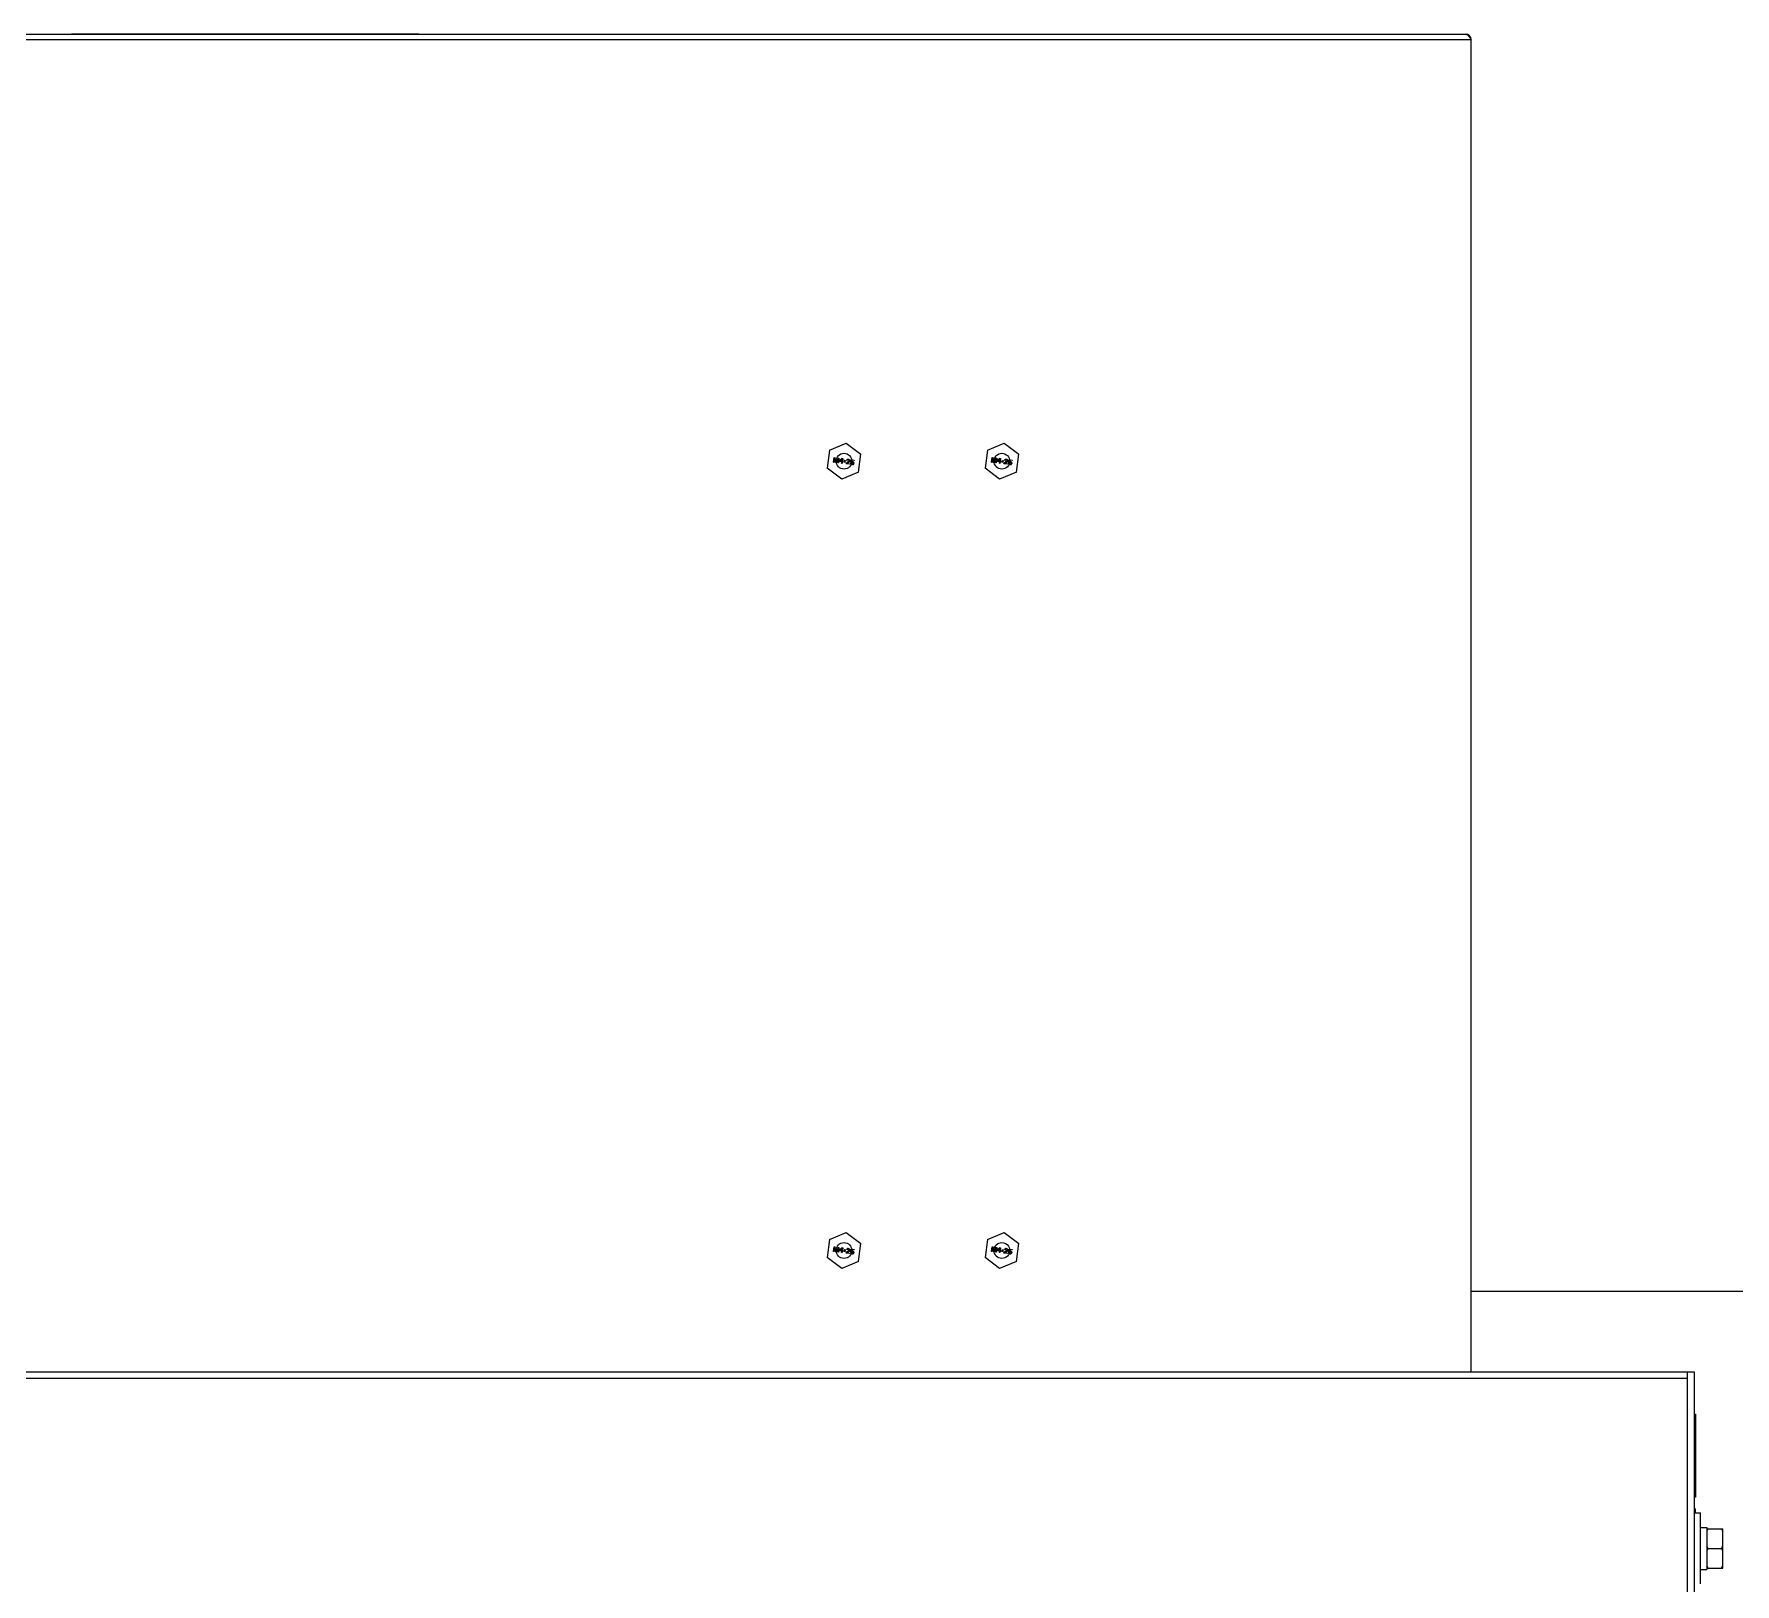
# Model space of a CAD drawing. Header units: millimetres. Extents: x 32496 to 166256, y 3504 to 23939.
# Drawn here: x 100220.1 to 100651.1, y 7928.1 to 8320.8 of the extents above; entities that cross this region are included whole.
import ezdxf

# ---------------------------------------------------------------- set-up
doc = ezdxf.new("R2010")
doc.units = ezdxf.units.MM
doc.layers.get('0').update_dxf_attribs({"lineweight": 35})
for name, color, linetype in [('2401-00854_BSO-M4-25_1_0', 7, 'Continuous'), ('2401-01144-S-M6-16HWM_1_0', 7, 'Continuous'), ('4215-19366_1_1_0', 7, 'Continuous'), ('4215-19373_1_1_0', 7, 'Continuous'), ('4215-23304_2_1_1_0', 7, 'Continuous'), ('4215-HRQZZ01_1_1_0', 7, 'Continuous'), ('4403-10194_1_0', 7, 'Continuous'), ('QIAOJIA_0', 7, 'Continuous')]:
    doc.layers.add(name, color=color, linetype=linetype)

# ---------------------------------------------------------------- blocks, each defined once
blk = doc.blocks.new('gtrytrgtrr')
at = {"layer": '2401-00854_BSO-M4-25_1_0', "color": 7, "linetype": 'Continuous'}
for p, q in [((68644.83, -72861), (68649.09, -72859.21)), ((68649.09, -72859.21), (68652.77, -72862)), ((68684.83, -72861), (68689.09, -72859.21)), ((68689.09, -72859.21), (68692.77, -72862)), ((68644.83, -72861), (68644.25, -72865.58)), ((68645.88, -72864.06), (68646.03, -72862.87)), ((68646.03, -72864.08), (68645.88, -72864.06)), ((68646.03, -72862.87), (68646.26, -72862.9)), ((68646.15, -72863.15), (68646.03, -72864.08)), ((68646.15, -72863.15), (68646.38, -72864.13)), ((68646.49, -72864.01), (68646.26, -72862.9)), ((68646.58, -72864.15), (68646.38, -72864.13)), ((68647, -72863), (68646.49, -72864.01)), ((68646.58, -72864.15), (68647.04, -72863.26)), ((68646.92, -72864.2), (68647.04, -72863.26)), ((68647.07, -72864.21), (68646.92, -72864.2)), ((68647, -72863), (68647.22, -72863.02)), ((68647.22, -72863.02), (68647.07, -72864.21)), ((68647.32, -72863.89), (68647.34, -72863.73)), ((68647.91, -72863.96), (68647.32, -72863.89)), ((68648.02, -72863.12), (68647.34, -72863.73)), ((68647.51, -72863.75), (68647.99, -72863.33)), ((68647.51, -72863.75), (68647.93, -72863.81)), ((68647.87, -72864.31), (68647.91, -72863.96)), ((68648.02, -72864.33), (68647.87, -72864.31)), ((68647.93, -72863.81), (68647.99, -72863.33)), ((68648.02, -72863.12), (68648.17, -72863.14)), ((68648.06, -72863.98), (68648.02, -72864.33)), ((68648.31, -72864.01), (68648.06, -72863.98)), ((68648.17, -72863.14), (68648.08, -72863.83)), ((68648.08, -72863.83), (68648.33, -72863.86)), ((68648.33, -72863.86), (68648.31, -72864.01)), ((68648.69, -72863.8), (68648.52, -72863.93)), ((68648.52, -72863.93), (68648.54, -72863.96)), ((68648.54, -72863.96), (68648.68, -72863.85)), ((68648.59, -72863.61), (68648.56, -72863.63)), ((68648.56, -72863.63), (68648.69, -72863.8)), ((68648.69, -72863.75), (68648.59, -72863.61)), ((68648.66, -72864.03), (68648.68, -72863.85)), ((68648.71, -72864.03), (68648.66, -72864.03)), ((68648.69, -72863.75), (68648.72, -72863.57)), ((68648.73, -72863.86), (68648.71, -72864.03)), ((68648.72, -72863.57), (68648.77, -72863.58)), ((68648.73, -72863.86), (68648.84, -72864)), ((68648.77, -72863.58), (68648.74, -72863.76)), ((68648.88, -72863.65), (68648.74, -72863.76)), ((68648.74, -72863.81), (68648.91, -72863.67)), ((68648.87, -72863.98), (68648.74, -72863.81)), ((68648.84, -72864), (68648.87, -72863.98)), ((68648.91, -72863.67), (68648.88, -72863.65)), ((68649.01, -72864.46), (68649.02, -72864.33)), ((68649.9, -72864.57), (68649.01, -72864.46)), ((68649.8, -72863.79), (68649.02, -72864.33)), ((68649.18, -72863.45), (68649.15, -72863.55)), ((68649.27, -72863.57), (68649.15, -72863.55)), ((68649.3, -72863.36), (68649.18, -72863.45)), ((68649.22, -72864.36), (68649.91, -72863.88)), ((68649.22, -72864.36), (68649.92, -72864.44)), ((68649.27, -72863.57), (68649.33, -72863.5)), ((68649.4, -72863.32), (68649.3, -72863.36)), ((68649.33, -72863.5), (68649.41, -72863.45)), ((68649.58, -72863.32), (68649.4, -72863.32)), ((68649.41, -72863.45), (68649.54, -72863.44)), ((68649.64, -72863.46), (68649.54, -72863.44)), ((68649.58, -72863.32), (68649.68, -72863.33)), ((68649.64, -72863.46), (68649.76, -72863.5)), ((68649.82, -72863.38), (68649.68, -72863.33)), ((68649.76, -72863.5), (68649.83, -72863.56)), ((68649.86, -72863.69), (68649.8, -72863.79)), ((68649.92, -72863.44), (68649.82, -72863.38)), ((68649.83, -72863.56), (68649.87, -72863.64)), ((68649.86, -72863.69), (68649.87, -72863.64)), ((68649.92, -72864.44), (68649.9, -72864.57)), ((68649.91, -72863.88), (68649.97, -72863.81)), ((68650, -72863.55), (68649.92, -72863.44)), ((68649.97, -72863.81), (68650.01, -72863.71)), ((68650.02, -72863.66), (68650, -72863.55)), ((68650.02, -72863.66), (68650.01, -72863.71)), ((68650.14, -72864.29), (68650.29, -72864.31)), ((68650.14, -72864.29), (68650.17, -72864.4)), ((68650.17, -72864.06), (68650.25, -72863.41)), ((68650.34, -72864.09), (68650.17, -72864.06)), ((68650.17, -72864.4), (68650.24, -72864.51)), ((68650.24, -72864.51), (68650.35, -72864.6)), ((68650.25, -72863.41), (68651.09, -72863.51)), ((68650.32, -72864.42), (68650.29, -72864.31)), ((68650.36, -72863.55), (68650.31, -72863.95)), ((68650.44, -72863.89), (68650.31, -72863.95)), ((68650.39, -72864.48), (68650.32, -72864.42)), ((68650.34, -72864.09), (68650.45, -72864.02)), ((68650.35, -72864.6), (68650.47, -72864.64)), ((68651.08, -72863.64), (68650.36, -72863.55)), ((68650.49, -72864.52), (68650.39, -72864.48)), ((68650.57, -72863.88), (68650.44, -72863.89)), ((68650.45, -72864.02), (68650.55, -72864.01)), ((68650.62, -72864.66), (68650.47, -72864.64)), ((68650.49, -72864.52), (68650.64, -72864.54)), ((68650.7, -72864.03), (68650.55, -72864.01)), ((68650.57, -72863.88), (68650.72, -72863.9)), ((68650.62, -72864.66), (68650.75, -72864.65)), ((68650.74, -72864.52), (68650.64, -72864.54)), ((68650.7, -72864.03), (68650.8, -72864.07)), ((68650.84, -72863.94), (68650.72, -72863.9)), ((68650.82, -72864.48), (68650.74, -72864.52)), ((68650.75, -72864.65), (68650.88, -72864.59)), ((68650.8, -72864.07), (68650.86, -72864.13)), ((68650.88, -72864.41), (68650.82, -72864.48)), ((68650.95, -72864.03), (68650.84, -72863.94)), ((68650.86, -72864.13), (68650.9, -72864.21)), ((68650.91, -72864.34), (68650.88, -72864.41)), ((68650.88, -72864.59), (68650.97, -72864.5)), ((68650.9, -72864.21), (68650.92, -72864.29)), ((68650.91, -72864.34), (68650.92, -72864.29)), ((68651.01, -72864.15), (68650.95, -72864.03)), ((68650.97, -72864.5), (68651.03, -72864.38)), ((68651.05, -72864.28), (68651.01, -72864.15)), ((68651.05, -72864.28), (68651.03, -72864.38)), ((68651.09, -72863.51), (68651.08, -72863.64)), ((68652.19, -72866.58), (68652.77, -72862)), ((68684.83, -72861), (68684.25, -72865.58)), ((68685.88, -72864.06), (68686.03, -72862.87)), ((68686.03, -72864.08), (68685.88, -72864.06)), ((68686.03, -72862.87), (68686.26, -72862.9)), ((68686.15, -72863.15), (68686.03, -72864.08)), ((68686.15, -72863.15), (68686.38, -72864.13)), ((68686.49, -72864.01), (68686.26, -72862.9)), ((68686.58, -72864.15), (68686.38, -72864.13)), ((68687, -72863), (68686.49, -72864.01)), ((68686.58, -72864.15), (68687.04, -72863.26)), ((68686.92, -72864.2), (68687.04, -72863.26)), ((68687.07, -72864.21), (68686.92, -72864.2)), ((68687, -72863), (68687.22, -72863.02)), ((68687.22, -72863.02), (68687.07, -72864.21)), ((68687.32, -72863.89), (68687.34, -72863.73)), ((68687.91, -72863.96), (68687.32, -72863.89)), ((68688.02, -72863.12), (68687.34, -72863.73)), ((68687.51, -72863.75), (68687.99, -72863.33)), ((68687.51, -72863.75), (68687.93, -72863.81)), ((68687.87, -72864.31), (68687.91, -72863.96)), ((68688.02, -72864.33), (68687.87, -72864.31)), ((68687.93, -72863.81), (68687.99, -72863.33)), ((68688.02, -72863.12), (68688.17, -72863.14)), ((68688.06, -72863.98), (68688.02, -72864.33)), ((68688.31, -72864.01), (68688.06, -72863.98)), ((68688.17, -72863.14), (68688.08, -72863.83)), ((68688.08, -72863.83), (68688.33, -72863.86)), ((68688.33, -72863.86), (68688.31, -72864.01)), ((68688.69, -72863.8), (68688.52, -72863.93)), ((68688.52, -72863.93), (68688.54, -72863.96)), ((68688.54, -72863.96), (68688.68, -72863.85)), ((68688.59, -72863.61), (68688.56, -72863.63)), ((68688.56, -72863.63), (68688.69, -72863.8)), ((68688.69, -72863.75), (68688.59, -72863.61)), ((68688.66, -72864.03), (68688.68, -72863.85)), ((68688.71, -72864.03), (68688.66, -72864.03)), ((68688.69, -72863.75), (68688.72, -72863.57)), ((68688.73, -72863.86), (68688.71, -72864.03)), ((68688.72, -72863.57), (68688.77, -72863.58)), ((68688.73, -72863.86), (68688.84, -72864)), ((68688.77, -72863.58), (68688.74, -72863.76)), ((68688.88, -72863.65), (68688.74, -72863.76)), ((68688.74, -72863.81), (68688.91, -72863.67)), ((68688.87, -72863.98), (68688.74, -72863.81)), ((68688.84, -72864), (68688.87, -72863.98)), ((68688.91, -72863.67), (68688.88, -72863.65)), ((68689.01, -72864.46), (68689.02, -72864.33)), ((68689.9, -72864.57), (68689.01, -72864.46)), ((68689.8, -72863.79), (68689.02, -72864.33)), ((68689.18, -72863.45), (68689.15, -72863.55)), ((68689.27, -72863.57), (68689.15, -72863.55)), ((68689.3, -72863.36), (68689.18, -72863.45)), ((68689.22, -72864.36), (68689.91, -72863.88)), ((68689.22, -72864.36), (68689.92, -72864.44)), ((68689.27, -72863.57), (68689.33, -72863.5)), ((68689.4, -72863.32), (68689.3, -72863.36)), ((68689.33, -72863.5), (68689.41, -72863.45)), ((68689.58, -72863.32), (68689.4, -72863.32)), ((68689.41, -72863.45), (68689.54, -72863.44)), ((68689.64, -72863.46), (68689.54, -72863.44)), ((68689.58, -72863.32), (68689.68, -72863.33)), ((68689.64, -72863.46), (68689.76, -72863.5)), ((68689.82, -72863.38), (68689.68, -72863.33)), ((68689.76, -72863.5), (68689.83, -72863.56)), ((68689.86, -72863.69), (68689.8, -72863.79)), ((68689.92, -72863.44), (68689.82, -72863.38)), ((68689.83, -72863.56), (68689.87, -72863.64)), ((68689.86, -72863.69), (68689.87, -72863.64)), ((68689.92, -72864.44), (68689.9, -72864.57)), ((68689.91, -72863.88), (68689.97, -72863.81)), ((68690, -72863.55), (68689.92, -72863.44)), ((68689.97, -72863.81), (68690.01, -72863.71)), ((68690.02, -72863.66), (68690, -72863.55)), ((68690.02, -72863.66), (68690.01, -72863.71)), ((68690.14, -72864.29), (68690.29, -72864.31)), ((68690.14, -72864.29), (68690.17, -72864.4)), ((68690.17, -72864.06), (68690.25, -72863.41)), ((68690.34, -72864.09), (68690.17, -72864.06)), ((68690.17, -72864.4), (68690.24, -72864.51)), ((68690.24, -72864.51), (68690.35, -72864.6)), ((68690.25, -72863.41), (68691.09, -72863.51)), ((68690.32, -72864.42), (68690.29, -72864.31)), ((68690.36, -72863.55), (68690.31, -72863.95)), ((68690.44, -72863.89), (68690.31, -72863.95)), ((68690.39, -72864.48), (68690.32, -72864.42)), ((68690.34, -72864.09), (68690.45, -72864.02)), ((68690.35, -72864.6), (68690.47, -72864.64)), ((68691.08, -72863.64), (68690.36, -72863.55)), ((68690.49, -72864.52), (68690.39, -72864.48)), ((68690.57, -72863.88), (68690.44, -72863.89)), ((68690.45, -72864.02), (68690.55, -72864.01)), ((68690.62, -72864.66), (68690.47, -72864.64)), ((68690.49, -72864.52), (68690.64, -72864.54)), ((68690.7, -72864.03), (68690.55, -72864.01)), ((68690.57, -72863.88), (68690.72, -72863.9)), ((68690.62, -72864.66), (68690.75, -72864.65)), ((68690.74, -72864.52), (68690.64, -72864.54)), ((68690.7, -72864.03), (68690.8, -72864.07)), ((68690.84, -72863.94), (68690.72, -72863.9)), ((68690.82, -72864.48), (68690.74, -72864.52)), ((68690.75, -72864.65), (68690.88, -72864.59)), ((68690.8, -72864.07), (68690.86, -72864.13)), ((68690.88, -72864.41), (68690.82, -72864.48)), ((68690.95, -72864.03), (68690.84, -72863.94)), ((68690.86, -72864.13), (68690.9, -72864.21)), ((68690.91, -72864.34), (68690.88, -72864.41)), ((68690.88, -72864.59), (68690.97, -72864.5)), ((68690.9, -72864.21), (68690.92, -72864.29)), ((68690.91, -72864.34), (68690.92, -72864.29)), ((68691.01, -72864.15), (68690.95, -72864.03)), ((68690.97, -72864.5), (68691.03, -72864.38)), ((68691.05, -72864.28), (68691.01, -72864.15)), ((68691.05, -72864.28), (68691.03, -72864.38)), ((68691.09, -72863.51), (68691.08, -72863.64)), ((68692.19, -72866.58), (68692.77, -72862)), ((68647.93, -72868.37), (68644.25, -72865.58)), ((68652.19, -72866.58), (68647.93, -72868.37)), ((68687.93, -72868.37), (68684.25, -72865.58)), ((68692.19, -72866.58), (68687.93, -72868.37)), ((68644.83, -73061), (68644.25, -73065.58)), ((68644.83, -73061), (68649.09, -73059.21)), ((68645.88, -73064.06), (68646.03, -73062.87)), ((68646.03, -73062.87), (68646.26, -73062.9)), ((68646.49, -73064.01), (68646.26, -73062.9)), ((68647, -73063), (68646.49, -73064.01)), ((68647, -73063), (68647.22, -73063.02)), ((68647.22, -73063.02), (68647.07, -73064.21)), ((68649.09, -73059.21), (68652.77, -73062)), ((68652.19, -73066.58), (68652.77, -73062)), ((68684.83, -73061), (68684.25, -73065.58)), ((68684.83, -73061), (68689.09, -73059.21)), ((68685.88, -73064.06), (68686.03, -73062.87)), ((68686.03, -73062.87), (68686.26, -73062.9)), ((68686.49, -73064.01), (68686.26, -73062.9)), ((68687, -73063), (68686.49, -73064.01)), ((68687, -73063), (68687.22, -73063.02)), ((68687.22, -73063.02), (68687.07, -73064.21)), ((68689.09, -73059.21), (68692.77, -73062)), ((68692.19, -73066.58), (68692.77, -73062)), ((68647.93, -73068.37), (68644.25, -73065.58)), ((68646.03, -73064.08), (68645.88, -73064.06)), ((68646.15, -73063.15), (68646.03, -73064.08)), ((68646.15, -73063.15), (68646.38, -73064.13)), ((68646.58, -73064.15), (68646.38, -73064.13)), ((68646.58, -73064.15), (68647.04, -73063.26)), ((68646.92, -73064.2), (68647.04, -73063.26)), ((68647.07, -73064.21), (68646.92, -73064.2)), ((68647.32, -73063.89), (68647.34, -73063.73)), ((68647.91, -73063.96), (68647.32, -73063.89)), ((68648.02, -73063.12), (68647.34, -73063.73)), ((68647.51, -73063.75), (68647.99, -73063.33)), ((68647.51, -73063.75), (68647.93, -73063.81)), ((68647.87, -73064.31), (68647.91, -73063.96)), ((68648.02, -73064.33), (68647.87, -73064.31)), ((68647.93, -73063.81), (68647.99, -73063.33)), ((68652.19, -73066.58), (68647.93, -73068.37)), ((68648.02, -73063.12), (68648.17, -73063.14)), ((68648.06, -73063.98), (68648.02, -73064.33)), ((68648.31, -73064.01), (68648.06, -73063.98)), ((68648.17, -73063.14), (68648.08, -73063.83)), ((68648.08, -73063.83), (68648.33, -73063.86)), ((68648.33, -73063.86), (68648.31, -73064.01)), ((68648.69, -73063.8), (68648.52, -73063.93)), ((68648.52, -73063.93), (68648.54, -73063.96)), ((68648.54, -73063.96), (68648.68, -73063.85)), ((68648.59, -73063.61), (68648.56, -73063.63)), ((68648.56, -73063.63), (68648.69, -73063.8)), ((68648.69, -73063.75), (68648.59, -73063.61)), ((68648.66, -73064.03), (68648.68, -73063.85)), ((68648.71, -73064.03), (68648.66, -73064.03)), ((68648.69, -73063.75), (68648.72, -73063.57)), ((68648.73, -73063.86), (68648.71, -73064.03)), ((68648.72, -73063.57), (68648.77, -73063.58)), ((68648.73, -73063.86), (68648.84, -73064)), ((68648.77, -73063.58), (68648.74, -73063.76)), ((68648.88, -73063.65), (68648.74, -73063.76)), ((68648.74, -73063.81), (68648.91, -73063.67)), ((68648.87, -73063.98), (68648.74, -73063.81)), ((68648.84, -73064), (68648.87, -73063.98)), ((68648.91, -73063.67), (68648.88, -73063.65)), ((68649.01, -73064.46), (68649.02, -73064.33)), ((68649.9, -73064.57), (68649.01, -73064.46)), ((68649.8, -73063.79), (68649.02, -73064.33)), ((68649.18, -73063.45), (68649.15, -73063.55)), ((68649.27, -73063.57), (68649.15, -73063.55)), ((68649.3, -73063.36), (68649.18, -73063.45)), ((68649.22, -73064.36), (68649.91, -73063.88)), ((68649.22, -73064.36), (68649.92, -73064.44)), ((68649.27, -73063.57), (68649.33, -73063.5)), ((68649.4, -73063.32), (68649.3, -73063.36)), ((68649.33, -73063.5), (68649.41, -73063.45)), ((68649.58, -73063.32), (68649.4, -73063.32)), ((68649.41, -73063.45), (68649.54, -73063.44)), ((68649.64, -73063.46), (68649.54, -73063.44)), ((68649.58, -73063.32), (68649.68, -73063.33)), ((68649.64, -73063.46), (68649.76, -73063.5)), ((68649.82, -73063.38), (68649.68, -73063.33)), ((68649.76, -73063.5), (68649.83, -73063.56)), ((68649.86, -73063.69), (68649.8, -73063.79)), ((68649.92, -73063.44), (68649.82, -73063.38)), ((68649.83, -73063.56), (68649.87, -73063.64)), ((68649.86, -73063.69), (68649.87, -73063.64)), ((68649.92, -73064.44), (68649.9, -73064.57)), ((68649.91, -73063.88), (68649.97, -73063.81)), ((68650, -73063.55), (68649.92, -73063.44)), ((68649.97, -73063.81), (68650.01, -73063.71)), ((68650.02, -73063.66), (68650, -73063.55)), ((68650.02, -73063.66), (68650.01, -73063.71)), ((68650.14, -73064.29), (68650.29, -73064.31)), ((68650.14, -73064.29), (68650.17, -73064.4)), ((68650.17, -73064.06), (68650.25, -73063.41)), ((68650.34, -73064.09), (68650.17, -73064.06)), ((68650.17, -73064.4), (68650.24, -73064.51)), ((68650.24, -73064.51), (68650.35, -73064.6)), ((68650.25, -73063.41), (68651.09, -73063.51)), ((68650.32, -73064.42), (68650.29, -73064.31)), ((68650.36, -73063.55), (68650.31, -73063.95)), ((68650.44, -73063.89), (68650.31, -73063.95)), ((68650.39, -73064.48), (68650.32, -73064.42)), ((68650.34, -73064.09), (68650.45, -73064.02)), ((68650.35, -73064.6), (68650.47, -73064.64)), ((68651.08, -73063.64), (68650.36, -73063.55)), ((68650.49, -73064.52), (68650.39, -73064.48)), ((68650.57, -73063.88), (68650.44, -73063.89)), ((68650.45, -73064.02), (68650.55, -73064.01)), ((68650.62, -73064.66), (68650.47, -73064.64)), ((68650.49, -73064.52), (68650.64, -73064.54)), ((68650.7, -73064.03), (68650.55, -73064.01)), ((68650.57, -73063.88), (68650.72, -73063.9)), ((68650.62, -73064.66), (68650.75, -73064.65)), ((68650.74, -73064.52), (68650.64, -73064.54)), ((68650.7, -73064.03), (68650.8, -73064.07)), ((68650.84, -73063.94), (68650.72, -73063.9)), ((68650.82, -73064.48), (68650.74, -73064.52)), ((68650.75, -73064.65), (68650.88, -73064.59)), ((68650.8, -73064.07), (68650.86, -73064.13)), ((68650.88, -73064.41), (68650.82, -73064.48)), ((68650.95, -73064.03), (68650.84, -73063.94)), ((68650.86, -73064.13), (68650.9, -73064.21)), ((68650.91, -73064.34), (68650.88, -73064.41)), ((68650.88, -73064.59), (68650.97, -73064.5)), ((68650.9, -73064.21), (68650.92, -73064.29)), ((68650.91, -73064.34), (68650.92, -73064.29)), ((68651.01, -73064.15), (68650.95, -73064.03)), ((68650.97, -73064.5), (68651.03, -73064.38)), ((68651.05, -73064.28), (68651.01, -73064.15)), ((68651.05, -73064.28), (68651.03, -73064.38)), ((68651.09, -73063.51), (68651.08, -73063.64)), ((68687.93, -73068.37), (68684.25, -73065.58)), ((68686.03, -73064.08), (68685.88, -73064.06)), ((68686.15, -73063.15), (68686.03, -73064.08)), ((68686.15, -73063.15), (68686.38, -73064.13)), ((68686.58, -73064.15), (68686.38, -73064.13)), ((68686.58, -73064.15), (68687.04, -73063.26)), ((68686.92, -73064.2), (68687.04, -73063.26)), ((68687.07, -73064.21), (68686.92, -73064.2)), ((68687.32, -73063.89), (68687.34, -73063.73)), ((68687.91, -73063.96), (68687.32, -73063.89)), ((68688.02, -73063.12), (68687.34, -73063.73)), ((68687.51, -73063.75), (68687.99, -73063.33)), ((68687.51, -73063.75), (68687.93, -73063.81)), ((68687.87, -73064.31), (68687.91, -73063.96)), ((68688.02, -73064.33), (68687.87, -73064.31)), ((68687.93, -73063.81), (68687.99, -73063.33)), ((68692.19, -73066.58), (68687.93, -73068.37)), ((68688.02, -73063.12), (68688.17, -73063.14)), ((68688.06, -73063.98), (68688.02, -73064.33)), ((68688.31, -73064.01), (68688.06, -73063.98)), ((68688.17, -73063.14), (68688.08, -73063.83)), ((68688.08, -73063.83), (68688.33, -73063.86)), ((68688.33, -73063.86), (68688.31, -73064.01)), ((68688.69, -73063.8), (68688.52, -73063.93)), ((68688.52, -73063.93), (68688.54, -73063.96)), ((68688.54, -73063.96), (68688.68, -73063.85)), ((68688.59, -73063.61), (68688.56, -73063.63)), ((68688.56, -73063.63), (68688.69, -73063.8)), ((68688.69, -73063.75), (68688.59, -73063.61)), ((68688.66, -73064.03), (68688.68, -73063.85)), ((68688.71, -73064.03), (68688.66, -73064.03)), ((68688.69, -73063.75), (68688.72, -73063.57)), ((68688.73, -73063.86), (68688.71, -73064.03)), ((68688.72, -73063.57), (68688.77, -73063.58)), ((68688.73, -73063.86), (68688.84, -73064)), ((68688.77, -73063.58), (68688.74, -73063.76)), ((68688.88, -73063.65), (68688.74, -73063.76)), ((68688.74, -73063.81), (68688.91, -73063.67)), ((68688.87, -73063.98), (68688.74, -73063.81)), ((68688.84, -73064), (68688.87, -73063.98)), ((68688.91, -73063.67), (68688.88, -73063.65)), ((68689.01, -73064.46), (68689.02, -73064.33)), ((68689.9, -73064.57), (68689.01, -73064.46)), ((68689.8, -73063.79), (68689.02, -73064.33)), ((68689.18, -73063.45), (68689.15, -73063.55)), ((68689.27, -73063.57), (68689.15, -73063.55)), ((68689.3, -73063.36), (68689.18, -73063.45)), ((68689.22, -73064.36), (68689.91, -73063.88)), ((68689.22, -73064.36), (68689.92, -73064.44)), ((68689.27, -73063.57), (68689.33, -73063.5)), ((68689.4, -73063.32), (68689.3, -73063.36)), ((68689.33, -73063.5), (68689.41, -73063.45)), ((68689.58, -73063.32), (68689.4, -73063.32)), ((68689.41, -73063.45), (68689.54, -73063.44)), ((68689.64, -73063.46), (68689.54, -73063.44)), ((68689.58, -73063.32), (68689.68, -73063.33)), ((68689.64, -73063.46), (68689.76, -73063.5)), ((68689.82, -73063.38), (68689.68, -73063.33)), ((68689.76, -73063.5), (68689.83, -73063.56)), ((68689.86, -73063.69), (68689.8, -73063.79)), ((68689.92, -73063.44), (68689.82, -73063.38)), ((68689.83, -73063.56), (68689.87, -73063.64)), ((68689.86, -73063.69), (68689.87, -73063.64)), ((68689.92, -73064.44), (68689.9, -73064.57)), ((68689.91, -73063.88), (68689.97, -73063.81)), ((68690, -73063.55), (68689.92, -73063.44)), ((68689.97, -73063.81), (68690.01, -73063.71)), ((68690.02, -73063.66), (68690, -73063.55)), ((68690.02, -73063.66), (68690.01, -73063.71)), ((68690.14, -73064.29), (68690.29, -73064.31)), ((68690.14, -73064.29), (68690.17, -73064.4)), ((68690.17, -73064.06), (68690.25, -73063.41)), ((68690.34, -73064.09), (68690.17, -73064.06)), ((68690.17, -73064.4), (68690.24, -73064.51)), ((68690.24, -73064.51), (68690.35, -73064.6)), ((68690.25, -73063.41), (68691.09, -73063.51)), ((68690.32, -73064.42), (68690.29, -73064.31)), ((68690.36, -73063.55), (68690.31, -73063.95)), ((68690.44, -73063.89), (68690.31, -73063.95)), ((68690.39, -73064.48), (68690.32, -73064.42)), ((68690.34, -73064.09), (68690.45, -73064.02)), ((68690.35, -73064.6), (68690.47, -73064.64)), ((68691.08, -73063.64), (68690.36, -73063.55)), ((68690.49, -73064.52), (68690.39, -73064.48)), ((68690.57, -73063.88), (68690.44, -73063.89)), ((68690.45, -73064.02), (68690.55, -73064.01)), ((68690.62, -73064.66), (68690.47, -73064.64)), ((68690.49, -73064.52), (68690.64, -73064.54)), ((68690.7, -73064.03), (68690.55, -73064.01)), ((68690.57, -73063.88), (68690.72, -73063.9)), ((68690.62, -73064.66), (68690.75, -73064.65)), ((68690.74, -73064.52), (68690.64, -73064.54)), ((68690.7, -73064.03), (68690.8, -73064.07)), ((68690.84, -73063.94), (68690.72, -73063.9)), ((68690.82, -73064.48), (68690.74, -73064.52)), ((68690.75, -73064.65), (68690.88, -73064.59)), ((68690.8, -73064.07), (68690.86, -73064.13)), ((68690.88, -73064.41), (68690.82, -73064.48)), ((68690.95, -73064.03), (68690.84, -73063.94)), ((68690.86, -73064.13), (68690.9, -73064.21)), ((68690.91, -73064.34), (68690.88, -73064.41)), ((68690.88, -73064.59), (68690.97, -73064.5)), ((68690.9, -73064.21), (68690.92, -73064.29)), ((68690.91, -73064.34), (68690.92, -73064.29)), ((68691.01, -73064.15), (68690.95, -73064.03)), ((68690.97, -73064.5), (68691.03, -73064.38)), ((68691.05, -73064.28), (68691.01, -73064.15)), ((68691.05, -73064.28), (68691.03, -73064.38)), ((68691.09, -73063.51), (68691.08, -73063.64))]:
    blk.add_line(p, q, dxfattribs=at)
at = {"layer": '2401-01144-S-M6-16HWM_1_0', "color": 7, "linetype": 'Continuous'}
for p, q in [((68863.96, -73130.29), (68865.56, -73130.29)), ((68865.56, -73148.29), (68865.56, -73130.29)), ((68865.56, -73133.94), (68867.16, -73133.94)), ((68867.16, -73133.94), (68867.16, -73144.64)), ((68867.16, -73134.29), (68871.16, -73134.29)), ((68871.16, -73144.29), (68871.16, -73134.29)), ((68867.46, -73139.29), (68870.86, -73139.29)), ((68865.56, -73144.64), (68867.16, -73144.64)), ((68867.16, -73144.29), (68871.16, -73144.29))]:
    blk.add_line(p, q, dxfattribs=at)
for points, knots in [([(68867.16, -73134.86), (68867.18, -73134.81), (68867.28, -73134.62), (68867.38, -73134.43), (68867.46, -73134.29)], [0, 0, 0, 0, 0.249157, 1, 1, 1, 1]), ([(68871.16, -73134.86), (68871.14, -73134.81), (68871.05, -73134.62), (68870.94, -73134.43), (68870.86, -73134.29)], [0, 0, 0, 0, 0.249157, 1, 1, 1, 1]), ([(68867.46, -73139.29), (68867.44, -73139.24), (68867.33, -73139.06), (68867.23, -73138.87), (68867.16, -73138.72)], [0, 0, 0, 0, 0.250877, 1, 1, 1, 1]), ([(68867.16, -73139.86), (68867.18, -73139.81), (68867.28, -73139.62), (68867.38, -73139.43), (68867.46, -73139.29)], [0, 0, 0, 0, 0.249157, 1, 1, 1, 1]), ([(68870.86, -73139.29), (68870.89, -73139.24), (68871, -73139.06), (68871.09, -73138.87), (68871.16, -73138.72)], [0, 0, 0, 0, 0.250877, 1, 1, 1, 1]), ([(68871.16, -73139.86), (68871.14, -73139.81), (68871.05, -73139.62), (68870.94, -73139.43), (68870.86, -73139.29)], [0, 0, 0, 0, 0.249157, 1, 1, 1, 1]), ([(68867.46, -73144.29), (68867.44, -73144.24), (68867.33, -73144.06), (68867.23, -73143.87), (68867.16, -73143.72)], [0, 0, 0, 0, 0.250877, 1, 1, 1, 1]), ([(68870.86, -73144.29), (68870.89, -73144.24), (68871, -73144.06), (68871.09, -73143.87), (68871.16, -73143.72)], [0, 0, 0, 0, 0.250877, 1, 1, 1, 1])]:
    blk.add_open_spline(points, degree=3, knots=knots, dxfattribs=at)
at = {"layer": '4215-19366_1_1_0', "color": 7, "linetype": 'Continuous'}
for p in [(68863.96, -73129.29), (68864.26, -73130.29)]:
    blk.add_line(p, (68864.26, -73129.29), dxfattribs=at)
at = {"layer": '4215-19373_1_1_0', "color": 7, "linetype": 'Continuous'}
for p, q in [((68863.96, -73105.29), (68864.26, -73105.29)), ((68864.26, -73105.29), (68864.26, -73126.29)), ((68864.26, -73126.29), (68863.96, -73126.29))]:
    blk.add_line(p, q, dxfattribs=at)
at = {"layer": '4215-19373_1_1_0', "color": 9, "linetype": 'Continuous'}
blk.add_line((68863.96, -73125.09), (68864.26, -73125.09), dxfattribs=at)
at = {"layer": '4215-19373_1_1_0', "color": 7, "linetype": 'Continuous'}
blk.add_arc((68862.26, -73106.29), 2, 30.0008, 31.6001, dxfattribs=at)
at = {"layer": '4215-23304_2_1_1_0', "color": 7, "linetype": 'Continuous'}
for p, q in [((68129.56, -73094.54), (68863.96, -73094.54)), ((68862.26, -73096.24), (68862.26, -73094.54)), ((68863.96, -73094.54), (68863.96, -74416.04))]:
    blk.add_line(p, q, dxfattribs=at)
at = {"layer": '4215-23304_2_1_1_0', "color": 9, "linetype": 'Continuous'}
for p, q in [((68862.26, -73096.24), (68131.26, -73096.24)), ((68862.26, -74414.34), (68862.26, -73096.24))]:
    blk.add_line(p, q, dxfattribs=at)
at = {"layer": '4215-HRQZZ01_1_1_0', "color": 9, "linetype": 'Continuous'}
blk.add_line((68807.41, -72756.99), (68189.61, -72756.99), dxfattribs=at)
at = {"layer": '4215-HRQZZ01_1_1_0', "color": 7, "linetype": 'Continuous'}
for p, q in [((68191.01, -72755.59), (68806.01, -72755.59)), ((68807.41, -73094.54), (68807.41, -72756.99))]:
    blk.add_line(p, q, dxfattribs=at)
for centre in [(68648.51, -72863.79), (68688.51, -72863.79), (68648.51, -73063.79), (68688.51, -73063.79)]:
    blk.add_circle(centre, 2, dxfattribs=at)
blk.add_arc((68806.01, -72756.99), 1.4, 0, 90, dxfattribs=at)
blk.add_open_spline([(68806.01, -72755.59), (68806.07, -72755.59), (68806.19, -72755.61), (68806.37, -72755.7), (68806.55, -72755.83), (68806.79, -72756.08), (68807.08, -72756.47), (68807.3, -72756.81), (68807.41, -72756.99)], degree=3, knots=[0, 0, 0, 0, 0.086372, 0.180579, 0.286593, 0.407312, 0.687139, 1, 1, 1, 1], dxfattribs=at)
at = {"layer": '4403-10194_1_0', "color": 7, "linetype": 'Continuous'}
for p, q in [((68540.76, -72755.54), (68452.76, -72755.54)), ((68452.76, -72755.59), (68452.76, -72755.54)), ((68540.76, -72755.54), (68540.76, -72755.59))]:
    blk.add_line(p, q, dxfattribs=at)
at = {"layer": '4403-10194_1_0', "color": 9, "linetype": 'Continuous'}
for p, q in [((68455.76, -72755.54), (68455.76, -72755.59)), ((68537.76, -72755.59), (68537.76, -72755.54))]:
    blk.add_line(p, q, dxfattribs=at)
at = {"layer": 'QIAOJIA_0', "color": 7, "linetype": 'Continuous'}
blk.add_line((68807.41, -73074.09), (68942.86, -73074.09), dxfattribs=at)

msp = doc.modelspace()

# ---------------------------------------------------------------- block references
msp.add_blockref('gtrytrgtrr', (31776.885, 81076.369))

doc.saveas('drawing.dxf')
